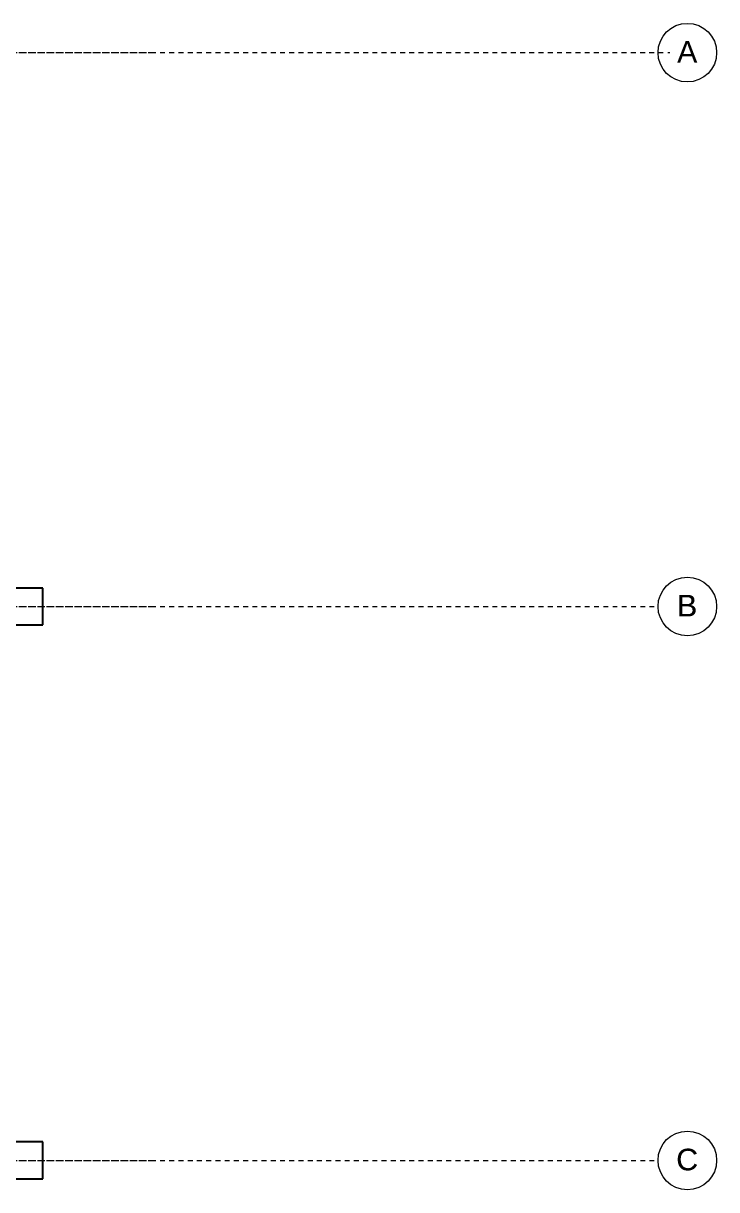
# Model space of a CAD drawing. Header units: inches. Extents: x -3 to 209, y -384 to 20.
# Drawn here: x 188.06 to 203.08, y -98.13 to -72.86 of the extents above; entities that cross this region are included whole.
import ezdxf

# ---------------------------------------------------------------- set-up
doc = ezdxf.new("R2010")
doc.units = ezdxf.units.IN
doc.header["$MEASUREMENT"] = 0
doc.linetypes.add('Grid Line', pattern=[0.022225, 0.0127, -0.003175, 0.003175, -0.003175])
doc.linetypes.add('Grid Line 1_2_', pattern=[0.022225, 0.0127, -0.003175, 0.003175, -0.003175])
for name, color, linetype, lineweight in [('S-COLS', 6, 'Continuous', 13), ('S-GRID', 253, 'Continuous', 9), ('S-GRID-IDEN', 253, 'Continuous', 9)]:
    doc.layers.add(name, color=color, linetype=linetype, lineweight=lineweight)
doc.styles.add('Arial', font='arial.ttf', dxfattribs={"height": 0.225})

# ---------------------------------------------------------------- blocks, each defined once
blk = doc.blocks.new('Grid - Grid Head - Circle-V14-COMUNICACIONES PISO 5 AVA')
at = {"layer": 'S-GRID-IDEN', "linetype": 'ByBlock', "lineweight": -2}
blk.add_circle((0, 0), 0.00635, dxfattribs=at)

msp = doc.modelspace()

# ---------------------------------------------------------------- linework, layer by layer
at = {"layer": 'S-COLS', "lineweight": 25}
for p, q in [((188.485, -85.091), (184.885, -85.091)), ((188.485, -85.891), (188.485, -85.091)), ((184.885, -85.891), (188.485, -85.891)), ((188.485, -97.091), (184.885, -97.091)), ((188.485, -97.891), (188.485, -97.091)), ((184.885, -97.891), (188.485, -97.891))]:
    msp.add_line(p, q, dxfattribs=at)
at = {"layer": 'S-GRID', "linetype": 'Grid Line'}
for p, q in [((117.624, -73.491), (202.77, -73.491)), ((123.567, -73.491), (190.878, -73.491)), ((117.624, -85.491), (200.283, -85.491)), ((123.567, -85.491), (190.878, -85.491)), ((117.624, -97.491), (200.283, -97.491)), ((123.567, -97.491), (190.878, -97.491))]:
    msp.add_line(p, q, dxfattribs=at)
at = {"layer": 'S-GRID', "linetype": 'Grid Line 1_2_'}
for p, q in [((118.631, -73.491), (201.813, -73.491)), ((118.631, -73.491), (201.813, -73.491)), ((118.631, -85.491), (201.813, -85.491)), ((118.631, -85.491), (201.813, -85.491)), ((118.631, -97.491), (201.813, -97.491)), ((118.631, -97.491), (201.813, -97.491))]:
    msp.add_line(p, q, dxfattribs=at)

# ---------------------------------------------------------------- texts
at = {"layer": 'S-GRID-IDEN', "char_height": 0.468, "attachment_point": 2, "line_spacing_factor": 0.938532, "style": 'Arial', "bg_fill": 3, "box_fill_scale": 1.25, "bg_fill_color": 0, "bg_fill_transparency": 0}
for s, insert, width in [('B', (202.446, -85.238), 0.52006), ('C', (202.446, -97.238), 0.56007)]:
    msp.add_mtext(s, dxfattribs=dict(at, insert=insert, width=width))

# ---------------------------------------------------------------- next in the draw order: linework, layer by layer
at = {"layer": 'S-GRID-IDEN'}
for centre in [(202.448, -85.491), (202.448, -97.491)]:
    msp.add_circle(centre, 0.635, dxfattribs=at)

# ---------------------------------------------------------------- next in the draw order: block references
at = {"lineweight": 5, "xscale": 99.99999999999993, "yscale": 99.99999999999993, "zscale": 99.99999999999993, "rotation": 270}
for p in [(202.448, -85.491), (202.448, -97.491)]:
    msp.add_blockref('Grid - Grid Head - Circle-V14-COMUNICACIONES PISO 5 AVA', p, dxfattribs=at)

# ---------------------------------------------------------------- next in the draw order: texts
at = {"layer": 'S-GRID-IDEN', "style": 'Arial'}
for s, p in [('B', (202.221, -85.707)), ('C', (202.206, -97.707))]:
    msp.add_text(s, height=0.468, dxfattribs=at).set_placement(p)
at = {"layer": 'S-GRID-IDEN', "insert": (202.446, -73.238), "char_height": 0.468, "width": 0.52006, "attachment_point": 2, "line_spacing_factor": 0.938532, "style": 'Arial', "bg_fill": 3, "box_fill_scale": 1.25, "bg_fill_color": 0, "bg_fill_transparency": 0}
msp.add_mtext('A', dxfattribs=at)

# ---------------------------------------------------------------- next in the draw order: linework, layer by layer
at = {"layer": 'S-GRID-IDEN'}
msp.add_circle((202.448, -73.491), 0.635, dxfattribs=at)

# ---------------------------------------------------------------- next in the draw order: block references
at = {"lineweight": 5, "xscale": 99.99999999999993, "yscale": 99.99999999999993, "zscale": 99.99999999999993, "rotation": 270}
msp.add_blockref('Grid - Grid Head - Circle-V14-COMUNICACIONES PISO 5 AVA', (202.448, -73.491), dxfattribs=at)

# ---------------------------------------------------------------- next in the draw order: texts
at = {"layer": 'S-GRID-IDEN', "style": 'Arial'}
msp.add_text('A', height=0.468, dxfattribs=at).set_placement((202.227, -73.707))

doc.saveas('drawing.dxf')
